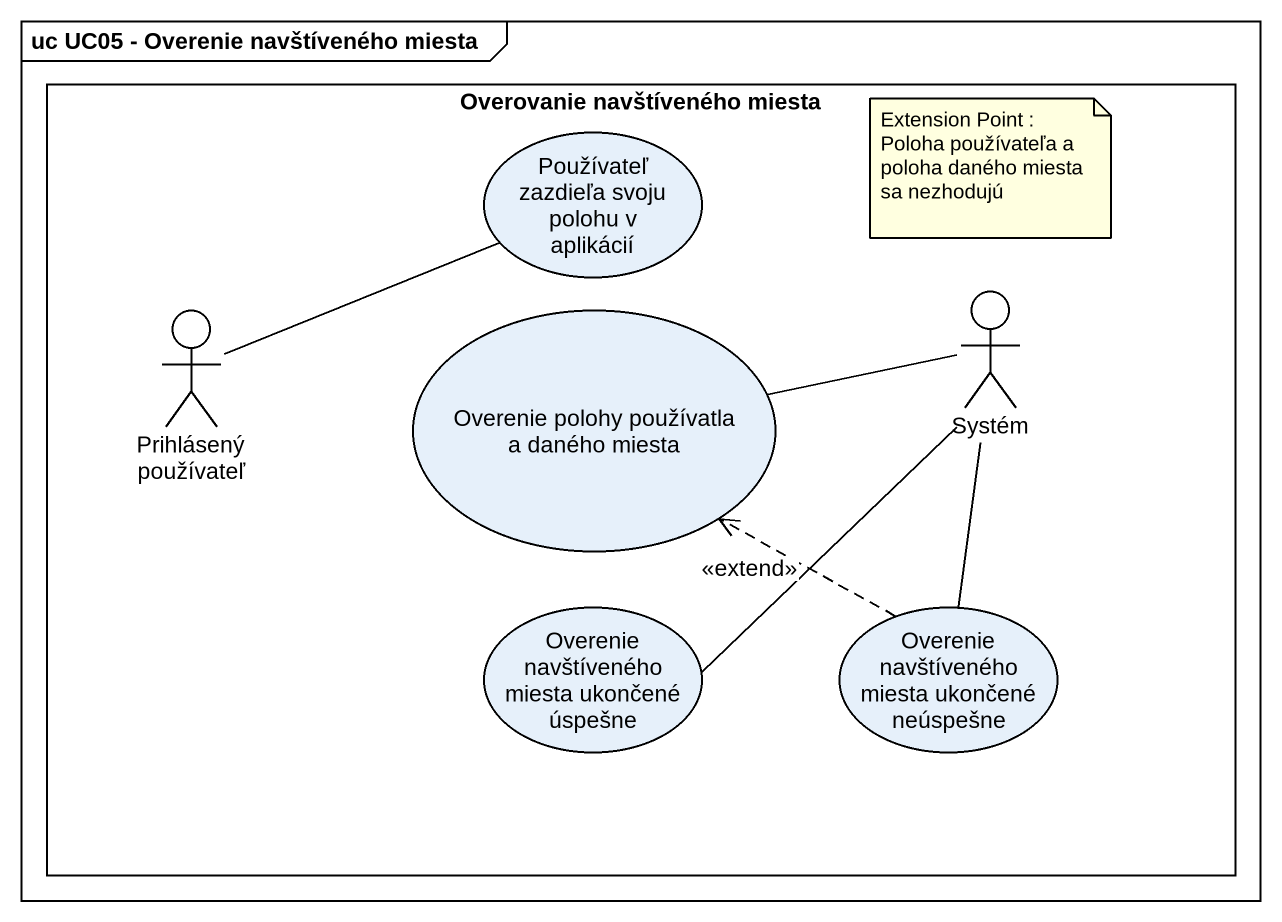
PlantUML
@startuml
mainframe uc UC05 - Overenie navštíveného miesta
rectangle "Overovanie navštíveného miesta" as Overovanie_navštíveného {
  usecase "Používateľ zazdieľa svoju polohu v aplikácií" as Používateľ_zazdieľa_svoju
  actor "Prihlásený používateľ" as Prihlásený_používateľ
  usecase "Overenie polohy používatla a daného miesta" as Overenie_polohy_používatla
  actor Systém
  usecase "Overenie navštíveného miesta ukončené úspešne" as Overenie_navštíveného
  usecase "Overenie navštíveného miesta ukončené neúspešne" as Overenie_navštíveného_2
}
Prihlásený_používateľ -right- Používateľ_zazdieľa_svoju
Systém -left- Overenie_polohy_používatla
Systém -- Overenie_navštíveného
Systém -- Overenie_navštíveného_2
Overenie_navštíveného_2 .up.> Overenie_polohy_používatla : <<extend>>
note as N1
  Extension Point : Poloha používateľa a poloha daného miesta sa nezhodujú
end note
@enduml
